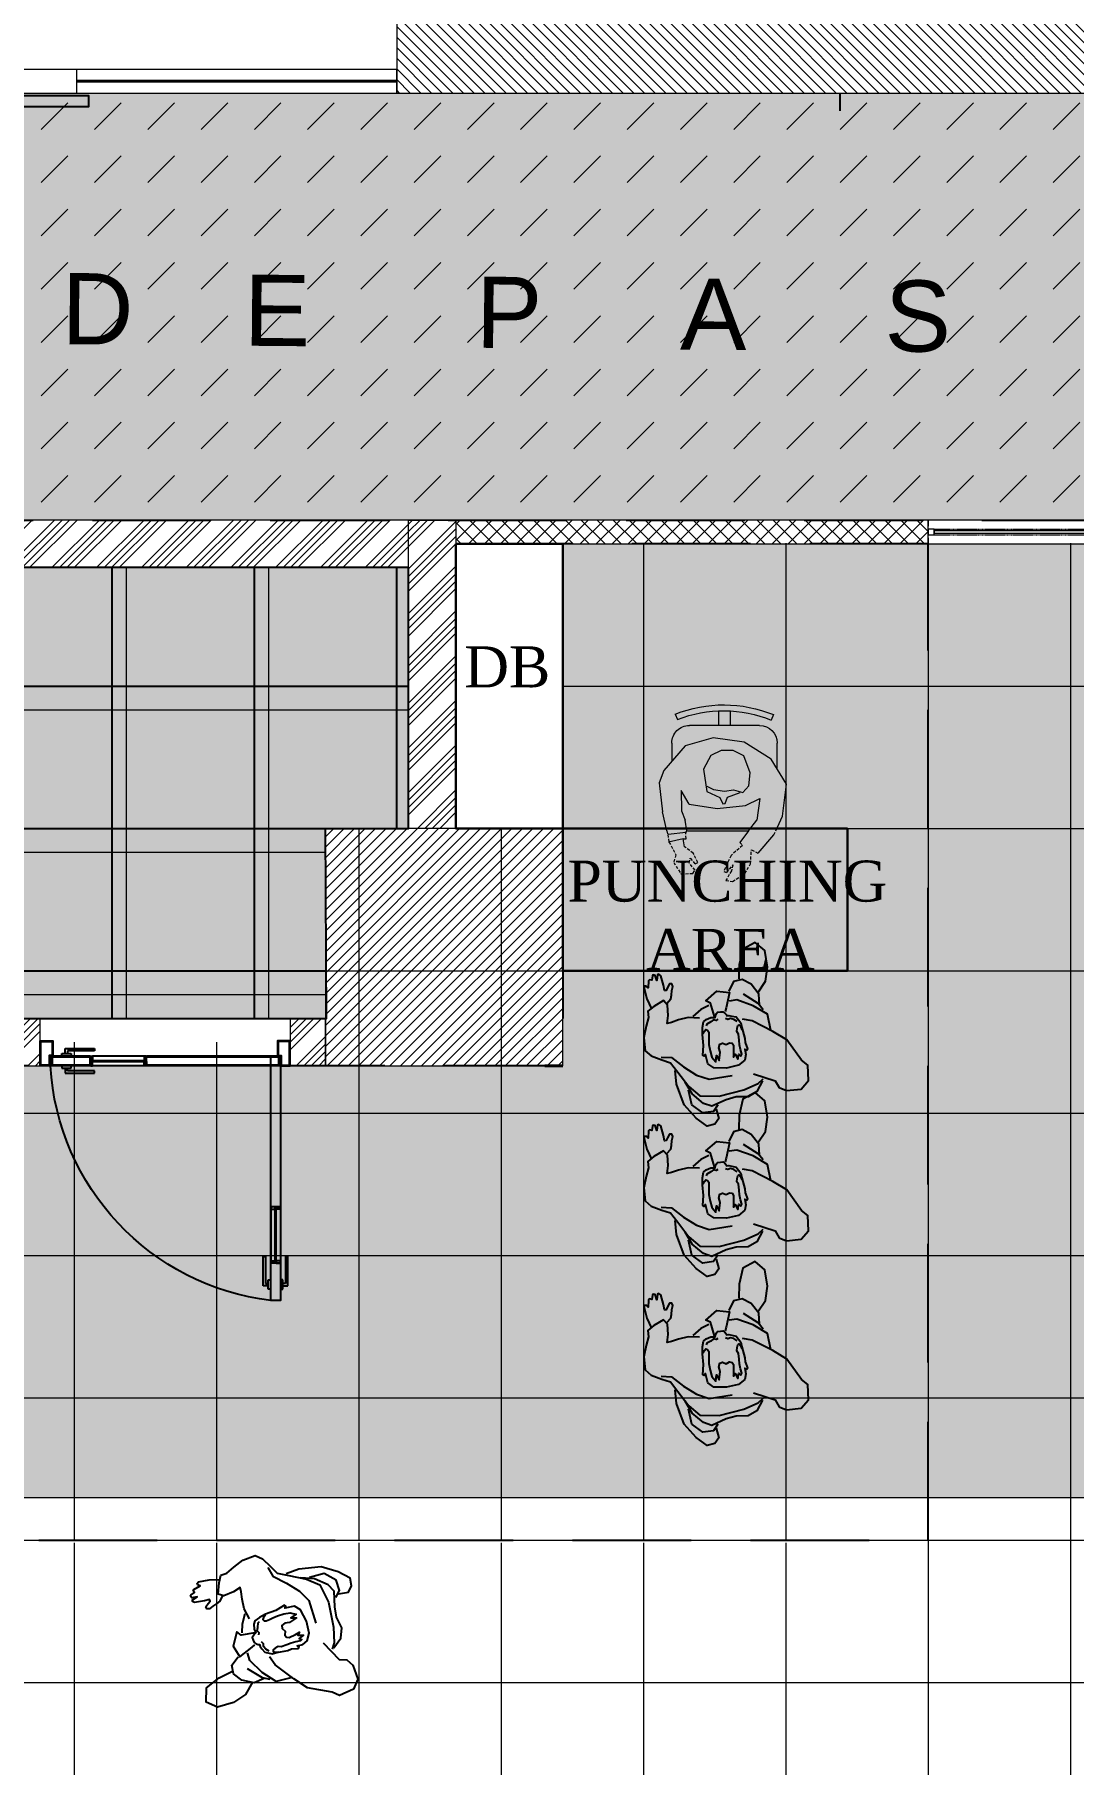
# Model space of a CAD drawing. Header units: millimetres. Extents: x 2335845 to 2509607, y 289014 to 361737.
# Drawn here: x 2381818 to 2386197, y 301757 to 309048 of the extents above; entities that cross this region are included whole.
import ezdxf

# ---------------------------------------------------------------- set-up
doc = ezdxf.new("R2010")
doc.units = ezdxf.units.MM
for name, pattern in [('( Hidden )', [0.375, 0.25, -0.125]), ('DASHED', [0.75, 0.5, -0.25]), ('HIDDEN', [0.375, 0.25, -0.125]), ('HIDDEN2', [0.1875, 0.125, -0.0625])]:
    doc.linetypes.add(name, pattern=pattern)
for name, color, linetype, lineweight in [('150 mm WALL', 134, 'Continuous', 25), ('A-FURN-MODULAR-CHAIR', 5, 'Continuous', 5), ('A-FURN-MODULAR-TABLETOP', 250, 'Continuous', 13), ('A-PLAN-COLUMN', 3, 'Continuous', 0), ('A-PLAN-RCC-HATCH', 8, 'Continuous', 13), ('AR_01_PARTITION FULL HT', 2, 'Continuous', 25), ('AR_01_WALL', 134, 'Continuous', 20), ('AR_FURNITURE_MODULAR', 20, 'Continuous', 18), ('GLASS', 170, 'Continuous', 20), ('IN-PRTN-FULL', 30, 'Continuous', 20), ('IN-PRTN-HATCH', 8, 'Continuous', 5), ('Modular furniture', 22, 'Continuous', 25), ('SWA- GLASS PARTITION', 8, 'Continuous', 5), ('SWA-GLASS', 140, 'Continuous', 9), ('SWA-METAL', 165, 'Continuous', 9), ('TOA-FC-GYPSUM', 250, 'Continuous', 5), ('TOA-FL-CPT-1', 8, 'Continuous', 5), ('TOA-FL-TILE-2', 8, 'Continuous', 5), ('TOA-FL-TILE-3', 8, 'Continuous', 5), ('TOA-FURN-HUMAN', 252, 'Continuous', 9), ('TOA_DOOR', 7, 'Continuous', 25), ('WALL', 6, 'Continuous', 40)]:
    doc.layers.add(name, color=color, linetype=linetype, lineweight=lineweight)
for name, color, linetype in [('DOOR', 5, 'Continuous'), ('FLOOR MARK', 7, 'Continuous'), ('I-FUR', 7, 'Continuous'), ('PASSAGE LINEOUT', 7, 'Continuous'), ('TEXT', 250, 'Continuous'), ('TOA-FC-MODULAR', 7, 'Continuous')]:
    doc.layers.add(name, color=color, linetype=linetype)
doc.styles.add('ARIAL', font='arial.ttf')
doc.styles.add('GEORGE', font='georgia.ttf')
pattern_1 = [(135, (951725.34, 6184.83), (-94.29269, -94.29269), []), (135, (951725.34, 6216.26), (-94.29269, -94.29269), []), (135, (951725.34, 6247.69), (-94.29269, -94.29269), []), (135, (951725.34, 6279.12), (-94.29269, -94.29269), [])]

# ---------------------------------------------------------------- blocks, each defined once
blk = doc.blocks.new('Columns')
at = {"layer": 'A-PLAN-RCC-HATCH'}
h = blk.add_hatch(dxfattribs=at)
h.set_pattern_fill('ANSI31', color=256, scale=250, style=0)
h.set_pattern_definition([(45, (447397.9, -612762.232), (-22.0970869, 22.0970869), [])])
h.paths.add_polyline_path([(6839.7, -20463), (7839.7, -20463), (7839.7, -19463), (6839.7, -19463)])
at = {"layer": 'A-PLAN-COLUMN', "elevation": 0}
blk.add_lwpolyline([(6839.7, -20463), (7839.7, -20463), (7839.7, -19463), (6839.7, -19463)], close=True, dxfattribs=at)
blk = doc.blocks.new('*U890')
at = {"layer": 'IN-PRTN-HATCH'}
h = blk.add_hatch(dxfattribs=at)
h.set_pattern_fill('ANSI37', color=256, scale=15)
h.set_pattern_definition([(45, (2141.656, 0), (-33.67596, 33.67596), []), (135, (2141.656, 0), (-33.67596, -33.67596), [])])
h.paths.add_polyline_path([(-101705.9, -39967.2), (-99714.8, -39967.2), (-99714.8, -39867.2), (-101705.9, -39867.2)])
at = {"layer": 'IN-PRTN-FULL', "elevation": 0}
blk.add_lwpolyline([(-101705.9, -39967.2), (-99714.8, -39967.2), (-99714.8, -39867.2), (-101705.9, -39867.2)], close=True, dxfattribs=at)
blk = doc.blocks.new('Human Figure')
at = {"layer": 'A-FURN-MODULAR-CHAIR', "color": 18, "lineweight": 15, "true_color": 0x000000}
for p, q in [((4613.64, 5782.3, 0), (4625.48, 5782.3, 0)), ((4610.68, 5774.98, 0), (4610.68, 5779.34, 0)), ((4628.44, 5779.34, 0), (4628.44, 5776.24, 0))]:
    blk.add_line(p, q, dxfattribs=at)
at = {"layer": 'A-FURN-MODULAR-CHAIR', "lineweight": 15}
for p, q in [((4613.64, 5782.3, 0), (4625.48, 5782.3, 0)), ((4610.68, 5774.98, 0), (4610.68, 5779.34, 0)), ((4628.44, 5779.34, 0), (4628.44, 5776.24, 0))]:
    blk.add_line(p, q, dxfattribs=at)
at = {"layer": 'A-FURN-MODULAR-CHAIR', "color": 18, "lineweight": 15, "true_color": 0x000000, "elevation": 0}
for points in [[(4611.29, 5784.13), (4611.67, 5783.22)], [(4618.58, 5784.79), (4618.58, 5782.3)], [(4620.56, 5784.79), (4620.56, 5782.3)], [(4627.86, 5784.22), (4627.49, 5783.3)]]:
    blk.add_lwpolyline(points, dxfattribs=at)
at = {"layer": 'A-FURN-MODULAR-CHAIR', "lineweight": 15, "elevation": 0}
for points in [[(4611.29, 5784.13), (4611.67, 5783.22)], [(4618.58, 5784.79), (4618.58, 5782.3)], [(4620.56, 5784.79), (4620.56, 5782.3)], [(4627.86, 5784.22), (4627.49, 5783.3)]]:
    blk.add_lwpolyline(points, dxfattribs=at)
at = {"layer": 'A-FURN-MODULAR-CHAIR', "color": 18, "lineweight": 15, "true_color": 0x000000, "elevation": 0}
blk.add_lwpolyline([(4625.89, 5764.57, -0.034638), (4625.48, 5764.54), (4615.48, 5764.54)], format="xyb", dxfattribs=at)
at = {"layer": 'A-FURN-MODULAR-CHAIR', "lineweight": 15, "elevation": 0}
blk.add_lwpolyline([(4625.89, 5764.57, -0.034638), (4625.48, 5764.54), (4615.48, 5764.54)], format="xyb", dxfattribs=at)
at = {"layer": 'A-FURN-MODULAR-CHAIR', "color": 18, "lineweight": 15, "true_color": 0x000000}
for centre, radius, start, end in [((4619.68, 5763.49, 0), 22.29, 68.458, 112.0994), ((4619.68, 5763.49, 0), 21.3, 68.4839, 112.0994), ((4613.64, 5779.34, 0), 2.96, 90.0001, 180.0001), ((4625.48, 5779.34, 0), 2.96, 0.0001, 90.0001)]:
    blk.add_arc(centre, radius, start, end, dxfattribs=at)
at = {"layer": 'A-FURN-MODULAR-CHAIR', "lineweight": 15}
for centre, radius, start, end in [((4619.68, 5763.49, 0), 22.29, 68.458, 112.0994), ((4619.68, 5763.49, 0), 21.3, 68.4839, 112.0994), ((4613.64, 5779.34, 0), 2.96, 90.0001, 180.0001), ((4625.48, 5779.34, 0), 2.96, 0.0001, 90.0001)]:
    blk.add_arc(centre, radius, start, end, dxfattribs=at)
at = {"layer": 'TOA-FURN-HUMAN', "lineweight": 5}
for p, q in [((4611.71, 5776.63, 0), (4616.22, 5779.49)), ((4611.71, 5776.63, 0), (4616.22, 5779.49)), ((4616.22, 5779.49), (4621.49, 5780.21, 0)), ((4616.22, 5779.49), (4621.49, 5780.21, 0)), ((4621.49, 5780.21, 0), (4626.18, 5778.89, 0)), ((4621.49, 5780.21, 0), (4626.18, 5778.89, 0)), ((4626.18, 5778.89, 0), (4629.77, 5774.69, 0)), ((4626.18, 5778.89, 0), (4629.77, 5774.69, 0)), ((4609.08, 5772.43, 0), (4611.71, 5776.63, 0)), ((4609.08, 5772.43, 0), (4611.71, 5776.63, 0)), ((4609.78, 5766.99, 0), (4609.08, 5772.43, 0)), ((4609.78, 5766.99, 0), (4609.08, 5772.43, 0)), ((4629.77, 5774.69, 0), (4630.56, 5772.63, 0)), ((4629.77, 5774.69, 0), (4630.56, 5772.63, 0)), ((4630.56, 5772.63, 0), (4630.01, 5767.72, 0)), ((4630.56, 5772.63, 0), (4630.01, 5767.72, 0)), ((4616.02, 5768.83), (4613.59, 5769.99, 0)), ((4613.59, 5769.99, 0), (4614.12, 5766.32, 0)), ((4616.02, 5768.83), (4613.59, 5769.99, 0)), ((4613.59, 5769.99, 0), (4614.12, 5766.32, 0)), ((4625.5, 5769.01, 0), (4620.77, 5768.32, 0)), ((4625.5, 5769.01, 0), (4620.77, 5768.32, 0)), ((4626.86, 5771.32, 0), (4626.81, 5767.94)), ((4626.86, 5771.32, 0), (4626.81, 5767.94)), ((4610.91, 5764.54), (4609.78, 5766.99, 0)), ((4610.91, 5764.54), (4609.78, 5766.99, 0)), ((4615.48, 5764.54), (4614.12, 5766.32, 0)), ((4615.48, 5764.54), (4614.12, 5766.32, 0)), ((4620.77, 5768.32, 0), (4616.02, 5768.83)), ((4620.77, 5768.32, 0), (4616.02, 5768.83)), ((4625.89, 5764.54), (4626.19, 5766.32, 0)), ((4625.89, 5764.54), (4626.19, 5766.32, 0)), ((4626.81, 5767.94), (4626.19, 5766.32, 0)), ((4626.81, 5767.94), (4626.19, 5766.32, 0)), ((4629.26, 5764.54), (4630.01, 5767.72, 0)), ((4629.26, 5764.54), (4630.01, 5767.72, 0)), ((4613.88, 5760.76, 0), (4611.23, 5763.85, 0)), ((4613.88, 5760.76, 0), (4611.23, 5763.85, 0)), ((4615.48, 5764.54), (4616.97, 5762.59)), ((4615.48, 5764.54), (4616.97, 5762.59)), ((4626.5, 5763.17, 0), (4626.01, 5763.22, 0)), ((4626.5, 5763.17, 0), (4626.01, 5763.22, 0)), ((4626.32, 5761.85, 0), (4626.5, 5763.17, 0)), ((4626.32, 5761.85, 0), (4626.5, 5763.17, 0))]:
    blk.add_line(p, q, dxfattribs=at)
at = {"layer": 'TOA-FURN-HUMAN', "linetype": '( Hidden )', "lineweight": 5, "ltscale": 2}
for p, q in [((4611.23, 5763.85, 0), (4610.91, 5764.54, 0)), ((4611.23, 5763.85, 0), (4610.91, 5764.54, 0)), ((4626.01, 5763.22, 0), (4626.14, 5764.36, 0)), ((4626.01, 5763.22, 0), (4626.14, 5764.36, 0)), ((4629.12, 5763.93, 0), (4628.92, 5762.69, 0)), ((4629.12, 5763.93, 0), (4628.92, 5762.69, 0)), ((4629.26, 5764.54, 0), (4629.12, 5763.93, 0)), ((4629.26, 5764.54, 0), (4629.12, 5763.93, 0)), ((4615.02, 5761.34, 0), (4613.88, 5760.76, 0)), ((4615.02, 5761.34, 0), (4613.88, 5760.76, 0)), ((4615.16, 5758.98, 0), (4615.02, 5761.34, 0)), ((4615.16, 5758.98, 0), (4615.02, 5761.34, 0)), ((4616.97, 5762.59), (4616.53, 5762.09)), ((4616.97, 5762.59), (4616.53, 5762.09)), ((4616.53, 5762.09), (4618.44, 5760.37, 0)), ((4616.53, 5762.09), (4618.44, 5760.37, 0)), ((4618.44, 5760.37, 0), (4619.69, 5757.7, 0)), ((4618.44, 5760.37, 0), (4619.69, 5757.7, 0)), ((4624.06, 5759.18, 0), (4624.81, 5760.79, 0)), ((4624.06, 5759.18, 0), (4624.81, 5760.79, 0)), ((4624.81, 5760.79, 0), (4626.32, 5761.85, 0)), ((4624.81, 5760.79, 0), (4626.32, 5761.85, 0)), ((4628.92, 5762.69, 0), (4627.75, 5760.5, 0)), ((4628.92, 5762.69, 0), (4627.75, 5760.5, 0)), ((4627.75, 5760.5, 0), (4628.12, 5759.23, 0)), ((4627.75, 5760.5, 0), (4628.12, 5759.23, 0)), ((4616.12, 5757.36), (4615.16, 5758.98, 0)), ((4616.12, 5757.36), (4615.16, 5758.98, 0)), ((4618.19, 5756, 0), (4616.12, 5757.36)), ((4618.19, 5756, 0), (4616.12, 5757.36)), ((4619.17, 5757.51, 0), (4618.16, 5758.8, 0)), ((4618.16, 5758.8, 0), (4618.39, 5757.81, 0)), ((4619.17, 5757.51, 0), (4618.16, 5758.8, 0)), ((4618.16, 5758.8, 0), (4618.39, 5757.81, 0)), ((4618.39, 5757.81, 0), (4619.31, 5756.18, 0)), ((4618.39, 5757.81, 0), (4619.31, 5756.18, 0)), ((4619.69, 5757.7, 0), (4619.17, 5757.51, 0)), ((4619.69, 5757.7, 0), (4619.17, 5757.51, 0)), ((4624.51, 5758.96, 0), (4624.06, 5759.18, 0)), ((4624.51, 5758.96, 0), (4624.06, 5759.18, 0)), ((4624.5, 5757.93, 0), (4625.51, 5759.11, 0)), ((4624.5, 5757.93, 0), (4625.51, 5759.11, 0)), ((4624.87, 5757.37, 0), (4624.5, 5757.93, 0)), ((4624.87, 5757.37, 0), (4624.5, 5757.93, 0)), ((4625.32, 5759.95, 0), (4624.51, 5758.96, 0)), ((4625.32, 5759.95, 0), (4624.51, 5758.96, 0)), ((4626.89, 5757.28, 0), (4624.87, 5757.37, 0)), ((4626.89, 5757.28, 0), (4624.87, 5757.37, 0)), ((4625.51, 5759.11, 0), (4625.32, 5759.95, 0)), ((4625.51, 5759.11, 0), (4625.32, 5759.95, 0)), ((4628.12, 5759.23, 0), (4626.89, 5757.28, 0)), ((4628.12, 5759.23, 0), (4626.89, 5757.28, 0)), ((4619.31, 5756.18, 0), (4618.19, 5756, 0)), ((4619.31, 5756.18, 0), (4618.19, 5756, 0))]:
    blk.add_line(p, q, dxfattribs=at)
at = {"layer": 'TOA-FURN-HUMAN', "linetype": '( Hidden )', "lineweight": 5, "ltscale": 3}
for p, q in [((4625.9, 5764.39, 0), (4625.89, 5764.57, 0)), ((4625.9, 5764.39, 0), (4625.89, 5764.57, 0)), ((4626.14, 5764.36, 0), (4625.9, 5764.39, 0)), ((4626.14, 5764.36, 0), (4625.9, 5764.39, 0))]:
    blk.add_line(p, q, dxfattribs=at)
at = {"layer": 'TOA-FURN-HUMAN', "lineweight": 5, "elevation": 0}
for points in [[(4622.54, 5772.08), (4621.4, 5771.49), (4619.55, 5771.23), (4618.01, 5771.43), (4616.44, 5771.03), (4615.47, 5772.11), (4615.23, 5774.3), (4616.32, 5777.18), (4618.11, 5778.11), (4620.14, 5778.11), (4621.85, 5777.26), (4623.09, 5774.92), (4622.55, 5771.19), (4620.35, 5770.17), (4619.86, 5769.12), (4619.43, 5769.17), (4619.04, 5770.23), (4616.9, 5771)], [(4622.54, 5772.08), (4621.4, 5771.49), (4619.55, 5771.23), (4618.01, 5771.43), (4616.44, 5771.03), (4615.47, 5772.11), (4615.23, 5774.3), (4616.32, 5777.18), (4618.11, 5778.11), (4620.14, 5778.11), (4621.85, 5777.26), (4623.09, 5774.92), (4622.55, 5771.19), (4620.35, 5770.17), (4619.86, 5769.12), (4619.43, 5769.17), (4619.04, 5770.23), (4616.9, 5771)], [(4625.5, 5769.01), (4626.86, 5771.32)], [(4625.5, 5769.01), (4626.86, 5771.32)], [(4626.09, 5764.27), (4629.04, 5763.91)], [(4626.09, 5764.27), (4629.04, 5763.91)], [(4626.5, 5763.17), (4629.02, 5762.63)], [(4626.5, 5763.17), (4629.02, 5762.63)]]:
    blk.add_lwpolyline(points, dxfattribs=at)
blk = doc.blocks.new('Man_Walking')
at = {"color": 8}
for points in [[(6.99, 20.05), (5.67, 21.74), (5.22, 23.9), (5.48, 26.47), (6.87, 27.81), (8.86, 26.91), (9.59, 24.5), (9.74, 22.36)], [(6.86, 18.16), (6.83, 19.83), (7.93, 21.42), (9.28, 22.24), (10.63, 21.99), (11.44, 20.56)], [(21.06, 19.29), (20.45, 19.95), (20.28, 20.49), (20.18, 21.24), (19.98, 21.85), (20.11, 22.23), (20.47, 22.26), (20.81, 21.71), (21.04, 21.29), (21.32, 21.29), (21.44, 22.11), (21.75, 23.61), (22.01, 23.87), (22.24, 23.76), (22.41, 22.92), (22.6, 23.71), (22.91, 23.81), (23.04, 23.66), (23.19, 23.01), (23.52, 23.1), (23.67, 22.95), (23.81, 21.86), (24.12, 22.16), (24.34, 22.14), (24.45, 21.83), (24.13, 20.19), (23.5, 18.59)], [(5.35, 14.08), (5.69, 16.64), (7.84, 18.09), (10.27, 19.13), (11.48, 19.04)], [(6.34, 17.36), (7.03, 18.37), (9.19, 19.96)], [(16.18, 16.72), (17.94, 16.9), (19.44, 16.64), (20.55, 16.33), (21.23, 16.21), (21.01, 17.44), (20.98, 19.04), (21.56, 19.76), (23.1, 18.96), (24.11, 18.28), (24.04, 17.3), (24.48, 15.97), (24.96, 14.27), (24.89, 12.22), (23.99, 11.37), (22.42, 10.65), (21.09, 10.13), (20.07, 8.61), (18.54, 6.29), (16.91, 4.73), (13.93, 4.49), (10.1, 5.22), (7.81, 6.07), (7.02, 6.74)], [(13.9, 16.81), (14.36, 18.91), (15.07, 19.31), (13.27, 20.66), (11.35, 20.34), (12.01, 18.01), (12.2, 17.47)], [(8.45, 7.62), (5.17, 6.34), (4.64, 5.24), (3.53, 4.71), (1.26, 4.8), (0.06, 6.02), (0, 8.39), (0.9, 9.23), (2.96, 12.51), (5.04, 13.95), (8.13, 15.78), (9.6, 16.13)], [(10.44, 15.81), (10.91, 16.17), (11.42, 16.35), (11.85, 16.22), (12.23, 16.38)], [(13.37, 16.35), (13.64, 16.19), (14.05, 16.32), (14.49, 16.03), (15.15, 15.73), (15.24, 15.47)], [(14.64, 18.58), (15.89, 18.04), (17.19, 17.03)], [(15.78, 14.24), (15.56, 14.65), (15.32, 14.88), (15.08, 14.76), (14.92, 14.46), (14.92, 13.93), (15, 13.34), (15.01, 12.57), (14.89, 11.55), (14.68, 10.58), (14.43, 10.25), (14.14, 9.81), (13.93, 10.78), (13.59, 9.99), (13.36, 11.26), (13.52, 11.97), (13.35, 12.52), (12.92, 12.65), (12.34, 12.39), (11.82, 12.63), (11.44, 12.54), (11.23, 12.19), (11.29, 11.11), (11.34, 10.38), (11.06, 10.8), (10.7, 9.99), (10.48, 10.79), (10.2, 10.46), (10.06, 10.76), (10.22, 11.47), (10.3, 12.23), (10.31, 12.95), (10.37, 13.86), (10.57, 14.26), (10.53, 14.78), (10.38, 15.19), (10.17, 15.3), (9.95, 15.05), (9.81, 14.5)], [(22.46, 11.1), (20.92, 10.91), (19.14, 9.36), (17.22, 7.98), (15.34, 7.2), (11.72, 7.54)], [(14.55, 2.55), (14.21, 1.05), (14.91, 0.24), (16.11, 0), (17.72, 1.33), (19.4, 3.49), (20.4, 6.76), (20.47, 8.89)], [(7.15, 6.42), (8.1, 4.84), (9.49, 4.13), (11.32, 4.22), (12.89, 3.88), (15.19, 3.03), (16.44, 3.55), (18.07, 5.11), (19.05, 7.01)], [(14.21, 3.18), (14.98, 2.21), (16.64, 2.09), (18.26, 3.42), (18.58, 5.75)]]:
    blk.add_lwpolyline(points, dxfattribs=at)
blk.add_lwpolyline([(12.92, 17.45), (12.54, 17.46), (12.27, 17.24), (12.04, 16.98), (11.96, 16.8), (11.66, 16.84), (11.21, 16.71), (10.54, 16.53), (9.91, 15.57), (9.79, 14.83), (9.66, 14.26), (9.43, 13.11), (9.44, 12.5), (9.11, 11.52), (9.3, 11.28), (9.55, 11.51), (9.44, 10.64), (9.66, 9.8), (10.64, 9.08), (12.55, 8.76), (14.49, 8.92), (15.36, 9.6), (15.65, 11.07), (15.86, 10.8), (16.08, 10.93), (15.87, 12.48), (15.92, 14.16), (15.81, 15.22), (15.62, 16.09), (15.17, 16.43), (14.45, 16.67), (13.81, 16.64), (13.72, 16.91), (13.55, 17.24), (13.36, 17.44)], close=True, dxfattribs=at)
blk = doc.blocks.new('M3')
at = {"color": 8}
blk.add_blockref('Man_Walking', (0, 0), dxfattribs=at)
blk = doc.blocks.new('Block-7 Lift Core')
at = {"layer": 'A-PLAN-RCC-HATCH'}
h = blk.add_hatch(dxfattribs=at)
h.set_pattern_fill('ANSI31', color=256, scale=10, angle=270, style=0)
h.set_pattern_definition([(315, (-209450, -299000), (22.4506403, 22.4506403), [])])
h.paths.add_polyline_path([(2250, -7400), (5250, -7400), (5250, -7100), (2250, -7100)])
at = {"layer": 'A-PLAN-COLUMN', "elevation": 0}
blk.add_lwpolyline([(2250, -7400), (5250, -7400), (5250, -7100), (2250, -7100)], close=True, dxfattribs=at)
blk = doc.blocks.new('CHOREE')
blk.add_blockref('Block-7 Lift Core', (-17467.8, -2050.2))
blk = doc.blocks.new('BIG CHOORE')
blk.add_blockref('CHOREE', (-2408, -1909))
blk = doc.blocks.new('*U759')
at = {"layer": 'SWA- GLASS PARTITION', "linetype": 'HIDDEN2', "ltscale": 200, "elevation": 0}
blk.add_lwpolyline([(109280, -163313), (110185.8, -163313), (110185.8, -163413), (109280, -163413)], close=True, dxfattribs=at)
at = {"layer": 'SWA-GLASS', "color": 4, "elevation": 0}
blk.add_lwpolyline([(110160.8, -163358), (110160.8, -163368), (109305, -163368), (109305, -163358)], close=True, dxfattribs=at)
at = {"layer": 'SWA-METAL', "color": 8, "linetype": 'HIDDEN'}
for p, q in [((109305, -163350.5, 0), (110160.8, -163350.5, 0)), ((109305, -163375.5, 0), (110160.8, -163375.5, 0))]:
    blk.add_line(p, q, dxfattribs=at)
at = {"layer": 'SWA-METAL', "elevation": 0}
for points in [[(109280, -163350.5), (109305, -163350.5), (109305, -163375.5), (109280, -163375.5)], [(110160.8, -163350.5), (110185.8, -163350.5), (110185.8, -163375.5), (110160.8, -163375.5)]]:
    blk.add_lwpolyline(points, close=True, dxfattribs=at)
blk = doc.blocks.new('A$C3A863514')
at = {"layer": 'TOA_DOOR', "color": 8, "ltscale": 3}
for p, q in [((-113, 1029.6), (-113, 906.7)), ((-92, 1029.6), (-113, 1029.6)), ((-103.6, 1020.1), (-92, 1020.1)), ((-103.6, 906.7), (-103.6, 1020.1)), ((-92, 1044.7), (-92, 1005)), ((-82.6, 1044.7), (-92, 1044.7)), ((-92, 1029.6), (-92, 1020.1)), ((-40, 1044.7), (-30.6, 1044.7)), ((-30.6, 1044.7), (-30.6, 1005)), ((-30.6, 1029.6), (-30.6, 1020.1)), ((-30.6, 1029.6), (-9.6, 1029.6)), ((-19, 1020.1), (-30.6, 1020.1)), ((-19, 906.7), (-19, 1020.1)), ((-9.6, 1029.6), (-9.6, 906.7)), ((-92, 1005), (-82.6, 1005)), ((-30.6, 1005), (-40, 1005)), ((-113, 906.7), (-103.6, 906.7)), ((-40, 934.5), (-81, 934.5)), ((-81, 708), (-81, 924.6)), ((-62.9, 934.5), (-62.9, 708)), ((-58.1, 934.5), (-58.1, 708)), ((-40, 708), (-40, 924.6)), ((-9.6, 906.7), (-19, 906.7)), ((-40, 698.2), (-81, 698.2))]:
    blk.add_line(p, q, dxfattribs=at)
at = {"layer": 'TOA_DOOR', "ltscale": 3}
for p, q in [((-960, 114.5), (-920.3, 114.5)), ((-960, 105), (-960, 114.5)), ((-944.9, 135.5), (-822, 135.5)), ((-944.9, 114.5), (-944.9, 135.5)), ((-944.9, 114.5), (-935.4, 114.5)), ((-935.4, 126), (-935.4, 114.5)), ((-822, 126), (-935.4, 126)), ((-920.3, 114.5), (-920.3, 105)), ((-840, 105), (-840, 64)), ((-613.6, 105), (-830.2, 105)), ((-822, 135.5), (-822, 126)), ((-603.7, 105), (-603.7, 64)), ((-960, 62.5), (-960, 53)), ((-960, 53), (-920.3, 53)), ((-944.9, 53), (-935.4, 53)), ((-944.9, 53), (-944.9, 32)), ((-944.9, 32), (-822, 32)), ((-935.4, 41.4), (-935.4, 53)), ((-822, 41.4), (-935.4, 41.4)), ((-920.3, 53), (-920.3, 62.5)), ((-613.6, 64), (-830.2, 64)), ((-822, 32), (-822, 41.4))]:
    blk.add_line(p, q, dxfattribs=at)
at = {"layer": 'TOA_DOOR', "color": 5, "ltscale": 3}
for p, q in [((-840, 86.9), (-613.6, 86.9)), ((-840, 82.2), (-613.6, 82.2))]:
    blk.add_line(p, q, dxfattribs=at)
at = {"layer": 'TOA_DOOR', "color": 8, "ltscale": 3}
blk.add_lwpolyline([(-39.9, 64), (-40, 1092), (-81, 1092), (-80.9, 64)], close=True, dxfattribs=at)
for points in [[(-78.5, 934.5), (-78.5, 932), (-81, 932), (-81, 924.6), (-62.9, 924.6), (-62.9, 934.5), (-78.5, 934.5)], [(-42.5, 934.5), (-42.5, 932), (-40, 932), (-40, 924.6), (-58.1, 924.6), (-58.1, 934.5), (-42.5, 934.5)], [(-78.5, 698.2), (-78.5, 700.7), (-81, 700.7), (-81, 708), (-62.9, 708), (-62.9, 698.2), (-78.5, 698.2)], [(-42.5, 698.2), (-42.5, 700.7), (-40, 700.7), (-40, 708), (-58.1, 708), (-58.1, 698.2), (-42.5, 698.2)]]:
    blk.add_lwpolyline(points, dxfattribs=at)
at = {"layer": 'TOA_DOOR', "ltscale": 3}
for points in [[(-1050, 0), (-1050, 0), (-997.5, 0), (-997.5, 64), (-1010.1, 64), (-1010.1, 105), (-1050, 105), (-1050, 0)], [(-1047.6, 3.1), (-1047.6, 2.4), (-999.9, 2.4), (-999.9, 61.7), (-1012.5, 61.7), (-1012.5, 102.6), (-1047.6, 102.6), (-1047.6, 2.4)], [(-840, 105), (-1007.3, 105), (-1007.3, 101.8), (-840, 101.8)], [(-840, 101.8), (-999.4, 101.8), (-999.4, 67.2), (-840, 67.2)], [(-840, 102.5), (-837.5, 102.5), (-837.5, 105), (-830.2, 105), (-830.2, 86.9), (-840, 86.9), (-840, 102.5)], [(-840, 66.5), (-837.5, 66.5), (-837.5, 64), (-830.2, 64), (-830.2, 82.2), (-840, 82.2), (-840, 66.5)], [(-603.7, 102.5), (-606.2, 102.5), (-606.2, 105), (-613.6, 105), (-613.6, 86.9), (-603.7, 86.9), (-603.7, 102.5)], [(-603.7, 66.5), (-606.2, 66.5), (-606.2, 64), (-613.6, 64), (-613.6, 82.2), (-603.7, 82.2), (-603.7, 66.5)], [(-39.9, 105), (-603.7, 105)], [(-603.7, 101.8), (-39.9, 101.8), (-39.9, 105)], [(-47.8, 101.8), (-603.7, 101.8)], [(-603.7, 67.2), (-47.8, 67.2), (-47.8, 101.8)], [(0, 0), (0, 0), (-52.5, 0), (-52.5, 64), (-39.9, 64), (-39.9, 105), (0, 105), (0, 0)], [(-2.4, 3.1), (-2.4, 2.4), (-50.1, 2.4), (-50.1, 61.7), (-37.5, 61.7), (-37.5, 102.6), (-2.4, 102.6), (-2.4, 2.4)], [(-840, 64), (-1007.3, 64), (-1007.3, 67.2), (-840, 67.2)], [(-39.9, 67.2), (-39.9, 64), (-603.7, 64)], [(-603.7, 67.2), (-39.9, 67.2)]]:
    blk.add_lwpolyline(points, dxfattribs=at)
for points in [[(-1007.3, 101.8), (-999.4, 101.8), (-999.4, 67.2), (-1007.3, 67.2)], [(-39.9, 101.8), (-47.8, 101.8), (-47.8, 67.2), (-39.9, 67.2)]]:
    blk.add_lwpolyline(points, close=True, dxfattribs=at)
at = {"layer": 'TOA_DOOR', "color": 8, "ltscale": 3}
blk.add_arc((47.2, 43.5), 1056.3, 96.9725, 176.66066, dxfattribs=at)
at = {"layer": 'TOA_DOOR', "ltscale": 3}
for centre, radius, start, end in [((-850.4, 98.5), 15.6, 311.97465, 17.09535), ((-857.7, 96.8), 20.3, 330.67981, 14.7641), ((-845.4, 100), 14.2, 292.47405, 7.50673), ((-841.2, 99.3), 12.5, 275.68823, 327.98283), ((-850.4, 70.6), 15.6, 342.90465, 48.02535), ((-857.7, 72.2), 20.3, 345.2359, 29.32019), ((-845.4, 69), 14.2, 352.49327, 67.52595), ((-841.2, 69.8), 12.5, 32.01717, 84.31177), ((-834.4, 95.7), 5.19, 207.9347, 287.08974), ((-834.4, 73.4), 5.19, 72.91026, 152.0653), ((-833.7, 100.1), 5.81, 208.01115, 296.81028), ((-833.7, 68.9), 5.81, 63.18972, 151.98885), ((-832.8, 106.2), 8, 222.53973, 287.36657), ((-611, 106.2), 8, 252.63343, 317.46027), ((-602.5, 99.3), 12.5, 212.01717, 264.31177), ((-602.5, 69.8), 12.5, 95.68823, 147.98283), ((-610.1, 100.1), 5.81, 243.18972, 331.98885), ((-610.1, 68.9), 5.81, 28.01115, 116.81028), ((-598.3, 100), 14.2, 172.49327, 247.52595), ((-598.3, 69), 14.2, 112.47405, 187.50673), ((-609.4, 95.7), 5.19, 252.91026, 332.0653), ((-609.4, 73.4), 5.19, 27.9347, 107.08974), ((-593.3, 98.5), 15.6, 162.90465, 228.02535), ((-593.3, 70.6), 15.6, 131.97465, 197.09535), ((-586, 96.8), 20.3, 165.2359, 209.32019), ((-586, 72.2), 20.3, 150.67981, 194.7641), ((-832.8, 62.8), 8, 72.63343, 137.46027), ((-611, 62.8), 8, 42.53973, 107.36657)]:
    blk.add_arc(centre, radius, start, end, dxfattribs=at)
blk = doc.blocks.new('*U909')
at = {"layer": 'AR_01_WALL'}
h = blk.add_hatch(dxfattribs=at)
h.set_pattern_fill('ANSI34', color=8, scale=7, angle=90)
h.set_pattern_definition(pattern_1)
h.paths.add_polyline_path([(284136.8, 139951.4), (291725.5, 139951.4), (291725.5, 139751.4), (284136.8, 139751.4)])
blk.add_lwpolyline([(284136.8, 139951.4), (291725.5, 139951.4), (291725.5, 139751.4), (284136.8, 139751.4), (284136.8, 139951.4)], dxfattribs=at)
blk = doc.blocks.new('*U910')
at = {"layer": 'AR_01_WALL'}
h = blk.add_hatch(dxfattribs=at)
h.set_pattern_fill('ANSI34', color=8, scale=7, angle=90)
h.set_pattern_definition(pattern_1)
h.paths.add_polyline_path([(284136.8, 139951.4), (284286.3, 139951.4), (284286.3, 139751.4), (284136.8, 139751.4)])
blk.add_lwpolyline([(284136.8, 139951.4), (284286.3, 139951.4), (284286.3, 139751.4), (284136.8, 139751.4), (284136.8, 139951.4)], dxfattribs=at)
blk = doc.blocks.new('*U912')
at = {"layer": 'AR_01_WALL'}
h = blk.add_hatch(dxfattribs=at)
h.set_pattern_fill('ANSI34', color=8, scale=7, angle=90)
h.set_pattern_definition(pattern_1)
h.paths.add_polyline_path([(284136.8, 139951.4), (285436.8, 139951.4), (285436.8, 139751.4), (284136.8, 139751.4)])
blk.add_lwpolyline([(284136.8, 139951.4), (285436.8, 139951.4), (285436.8, 139751.4), (284136.8, 139751.4), (284136.8, 139951.4)], dxfattribs=at)
blk = doc.blocks.new('*U915')
at = {"layer": 'AR_01_WALL'}
h = blk.add_hatch(dxfattribs=at)
h.set_pattern_fill('ANSI34', color=8, scale=7, angle=90)
h.set_pattern_definition(pattern_1)
h.paths.add_polyline_path([(284136.8, 139951.4), (293125.8, 139951.4), (293125.8, 139751.4), (284136.8, 139751.4)])
blk.add_lwpolyline([(284136.8, 139951.4), (293125.8, 139951.4), (293125.8, 139751.4), (284136.8, 139751.4), (284136.8, 139951.4)], dxfattribs=at)

msp = doc.modelspace()

# ---------------------------------------------------------------- hatches: boundary and pattern name
at = {"layer": 'TOA-FC-GYPSUM'}
h = msp.add_hatch(dxfattribs=at)
h.set_pattern_fill('DASH', color=252, scale=50, angle=45)
h.set_pattern_definition([(45, (2408113.76, 309771.23), (0, 224.5064), [158.75, -158.75])])
h.paths.add_polyline_path([(2395213.265, 307001.634), (2374743.078, 307001.634), (2374743.078, 308801.624), (2395213.265, 308801.624)])
h = msp.add_hatch(dxfattribs=at)
h.set_pattern_fill('DASH', color=252, scale=50, angle=45)
h.set_pattern_definition([(45, (90021.14, 24146.98), (0, 224.506403), [158.75, -158.75])])
edge = h.paths.add_edge_path()
edge.add_line((2394228.73, 302880.228), (2361837.845, 302880.228))
edge.add_arc((2362325.55, 304175.771), 1384.301, 194.5633508, 249.3711999, ccw=False)
edge.add_line((2360985.727, 303827.688), (2360985.727, 306907.174))
edge.add_line((2360985.727, 306907.174), (2372044.682, 306901.61))
edge.add_line((2372044.682, 306901.61), (2372044.683, 304701.624))
edge.add_line((2372044.683, 304701.624), (2384044.683, 304701.624))
edge.add_line((2384044.683, 304701.624), (2384044.683, 306901.625))
edge.add_line((2384044.683, 306901.625), (2395185.727, 306907.174))
edge.add_line((2395185.727, 306907.174), (2395185.727, 303827.688))
edge.add_arc((2394120.702, 304127.005), 1106.286, 276.4346417, 344.3023879, ccw=False)
at = {"layer": 'TOA-FC-MODULAR'}
h = msp.add_hatch(dxfattribs=at)
h.set_pattern_fill('_USER', color=252, scale=600, angle=270, double=1, pattern_type=0)
h.set_pattern_definition([(270, (2383944.7, 306901.6), (600, -1e-13), []), (0, (2383944.7, 306901.6), (0, 600), [])])
h.paths.add_polyline_path([(2372694.682, 306801.624), (2372694.682, 305701.624), (2373044.683, 305701.624), (2373049.42, 304901.629), (2383049.42, 304901.618), (2383044.683, 305701.624), (2383394.683, 305701.625), (2383394.682, 306801.641)])
h = msp.add_hatch(dxfattribs=at)
h.set_pattern_fill('AR-SAND', color=253, scale=4.3)
h.set_pattern_definition([(37.5, (2408113.76, 309771.23), (-6.8801, 210.4477), [0, -166.0144, 0, -185.674, 0, -177.4825]), (7.5, (2408113.76, 309771.23), (193.295, 308.2348), [0, -89.5604, 0, -149.6314, 0, -57.3405]), (327.5, (2407979.42, 309771.23), (340.1267, 0.618), [0, -54.61, 0, -196.596, 0, -256.667]), (317.5, (2407979.42, 309771.23), (328.3293, 95.8596), [0, -27.305, 0, -128.8796, 0, -147.447])])
h.paths.add_polyline_path([(2372694.682, 306801.624), (2372694.682, 305701.624), (2373044.683, 305701.624), (2373049.42, 304901.629), (2383049.42, 304901.618), (2383044.683, 305701.624), (2383394.683, 305701.625), (2383394.682, 306801.641)])
at = {"layer": 'TOA-FL-CPT-1', "true_color": 0xc7c8ca}
h = msp.add_hatch(dxfattribs=at)
h.set_pattern_fill('AR-PARQ1', color=9, scale=3)
h.set_pattern_definition([(90, (54538.6, -6708.4), (-914.4, 914.4), [914.4, -914.4]), (90, (54691, -6708.4), (-914.4, 914.4), [914.4, -914.4]), (90, (54843.4, -6708.4), (-914.4, 914.4), [914.4, -914.4]), (90, (54995.8, -6708.4), (-914.4, 914.4), [914.4, -914.4]), (90, (55148.2, -6708.4), (-914.4, 914.4), [914.4, -914.4]), (90, (55300.6, -6708.4), (-914.4, 914.4), [914.4, -914.4]), (90, (55453, -6708.4), (-914.4, 914.4), [914.4, -914.4]), (0, (54538.6, -5794), (914.4, -914.4), [914.4, -914.4]), (0, (54538.6, -5641.6), (914.4, -914.4), [914.4, -914.4]), (0, (54538.6, -5489.2), (914.4, -914.4), [914.4, -914.4]), (0, (54538.6, -5336.8), (914.4, -914.4), [914.4, -914.4]), (0, (54538.6, -5184.4), (914.4, -914.4), [914.4, -914.4]), (0, (54538.6, -5032), (914.4, -914.4), [914.4, -914.4]), (0, (54538.6, -4879.6), (914.4, -914.4), [914.4, -914.4])])
h.paths.add_polyline_path([(2344950.518, 323601.624), (2348044.691, 323601.624), (2348044.691, 308801.624), (2344978.375, 308801.624), (2344983.023, 307001.553), (2351045.878, 307001.608), (2351044.683, 304701.624), (2350244.683, 304670.094), (2350244.683, 294701.624), (2352811.835, 294701.622), (2352811.821, 307001.631), (2405044.683, 307005.059), (2405044.683, 327701.624), (2410595.745, 327701.624), (2410609.803, 329501.624), (2408605.34, 329501.624), (2411484.683, 335301.624), (2408440.262, 335301.624), (2406365.488, 331122.307), (2403244.678, 328001.969), (2403244.795, 325600.805), (2384290.648, 325598.809), (2384290.648, 323607.372), (2375885.176, 323603.528), (2375861.465, 325602.978), (2360226.195, 325602.091), (2360226.052, 334601.937), (2375945.229, 334602.179), (2375945.229, 331031.373), (2376972.789, 331510.903), (2389391.537, 331510.903), (2389391.537, 331810.72), (2389491.628, 331810.72), (2389491.53, 331510.903), (2391791.53, 331510.903), (2391791.531, 333010.881), (2389491.53, 333010.881), (2389491.531, 332710.861), (2389391.537, 332710.861), (2389391.54, 333010.905), (2377622.511, 333011.008), (2377622.511, 336459.845), (2386144.742, 336459.853), (2386144.683, 337701.624), (2376094.699, 337701.624), (2376094.724, 335802.062), (2362938.321, 335802.061), (2362938.326, 340629.119), (2359023.456, 340413.419), (2359023.899, 325602.053), (2352244.614, 325602.052), (2352244.655, 339888.472), (2350244.683, 339753.79), (2350259.797, 327701.624), (2351044.683, 327701.624), (2351043.518, 325401.69), (2344945.863, 325401.675)])
h.paths.add_polyline_path([(2365719.683, 323601.624), (2395044.683, 323601.624), (2395044.683, 322741.298), (2398494.622, 322751.666), (2398494.622, 323601.624), (2403544.687, 323601.624), (2403544.687, 308801.634), (2365719.683, 308801.634)], flags=16)
h.paths.add_polyline_path([(2349719.689, 323601.683), (2365719.683, 323601.683), (2365719.683, 308801.624), (2349719.689, 308801.624)], flags=16)
at = {"layer": 'TOA-FL-TILE-2', "true_color": 0x5e67af}
h = msp.add_hatch(dxfattribs=at)
h.set_pattern_fill('_USER', color=165, scale=600, double=1, pattern_type=0)
h.set_pattern_definition([(0, (2360385.7, 304501.64), (0, 600), []), (90, (2360385.7, 304501.64), (-600, 4e-14), [])])
h.paths.add_polyline_path([(2385585.726, 306901.625), (2384044.683, 306901.625), (2384044.683, 304701.624), (2372044.683, 304701.624), (2372044.682, 306901.61), (2370585.713, 306901.625), (2370585.714, 302701.637), (2385585.714, 302701.637)])
at = {"layer": 'TOA-FL-TILE-3'}
h = msp.add_hatch(dxfattribs=at)
h.set_pattern_fill('_USER', color=253, scale=600, double=1, pattern_type=0)
h.set_pattern_definition([(0, (2357985.7, 306901.64), (0, 600), []), (90, (2357985.7, 306901.64), (-600, 4e-14), [])])
h.paths.add_polyline_path([(2367585.714, 306904.403), (2360985.727, 306903.711), (2360985.727, 302699.07), (2367585.714, 302699.763)], flags=17)
edge = h.paths.add_edge_path(flags=16)
edge.add_line((2361443.619, 301499.697), (2375246.92, 301499.697))
edge.add_arc((2374696.248, 301062.795), 702.939, 11.2305438, 38.4284407, ccw=False)
edge.add_line((2375385.727, 301199.697), (2375385.727, 295200.745))
edge.add_arc((2375087.434, 295199.933), 298.294, -90.1357827, 0.1559458, ccw=False)
edge.add_line((2375086.727, 294901.64), (2361443.619, 294900.745))
edge.add_arc((2361668.237, 295743.023), 871.714, 218.4683474, 255.0678575, ccw=False)
edge.add_line((2360985.727, 295200.745), (2360985.727, 301199.697))
edge.add_arc((2361668.237, 300657.419), 871.714, 104.9321425, 141.5316526, ccw=False)
h.paths.add_polyline_path([(2385585.726, 306901.625), (2384044.683, 306901.625), (2384044.683, 304701.624), (2372044.683, 304701.624), (2372044.682, 306901.61), (2370585.713, 306901.625), (2370585.714, 302691.494), (2385585.728, 302691.494)], flags=16)
h.paths.add_polyline_path([(2388585.727, 306905.815), (2395185.714, 306905.815), (2395185.714, 302735.166), (2388585.727, 302735.166)], flags=17)
edge = h.paths.add_edge_path(flags=16)
edge.add_line((2381085.727, 294901.64), (2395185.727, 294901.637))
edge.add_line((2395185.727, 294901.637), (2395185.727, 301214.879))
edge.add_arc((2394379.187, 300406.596), 1141.854, 45.0618798, 73.270422)
edge.add_line((2394707.875, 301500.119), (2381061.98, 301500.699))
edge.add_arc((2381085.982, 301201.086), 300.572, 94.5801913, 177.3698138)
edge.add_line((2380785.727, 301214.879), (2380785.727, 295219.957))
edge.add_arc((2381114.134, 295228.94), 328.53, 181.5667235, 265.0395689)
edge = h.paths.add_edge_path(flags=16)
edge.add_line((2396947.437, 304501.637), (2403023.991, 304501.637))
edge.add_arc((2403124.87, 304939.657), 449.487, 257.0306227, 388.1366233)
edge.add_line((2403585.714, 305151.624), (2403585.714, 306900.873))
edge.add_line((2403585.714, 306900.873), (2396385.713, 306901.631))
edge.add_line((2396385.713, 306901.631), (2396385.715, 305151.624))
edge.add_arc((2396864.29, 304997.497), 502.782, 162.1486296, 279.5188754)
h.paths.add_polyline_path([(2396385.714, 294901.64), (2396385.714, 301501.637), (2403585.713, 301501.637), (2403585.713, 294901.637)], flags=16)
edge = h.paths.add_edge_path()
edge.add_line((2357985.714, 306901.626), (2357985.73, 303901.639))
edge.add_line((2357985.73, 303901.639), (2359785.722, 303901.635))
edge.add_line((2359785.722, 303901.635), (2359785.714, 295501.637))
edge.add_line((2359785.714, 295501.637), (2357885.725, 295501.637))
edge.add_line((2357885.725, 295501.637), (2357884.218, 295843.515))
edge.add_line((2357884.218, 295843.515), (2352910.328, 295843.52))
edge.add_line((2352910.328, 295843.52), (2352911.835, 294601.622))
edge.add_line((2352911.835, 294601.622), (2351044.683, 294601.622))
edge.add_line((2351044.683, 294601.622), (2351044.683, 293701.624))
edge.add_line((2351044.683, 293701.624), (2350244.683, 293701.624))
edge.add_line((2350244.683, 293701.624), (2350244.683, 291915.217))
edge.add_arc((2372334.758, -28802.036), 321477.103, 83.98092871, 93.94014429, ccw=False)
edge.add_line((2406044.683, 290902.779), (2406044.683, 296951.624))
edge.add_line((2406044.683, 296951.624), (2405044.683, 296951.624))
edge.add_line((2405044.683, 296951.624), (2405044.633, 306905.059))
edge.add_line((2405044.633, 306905.059), (2387537.951, 306905.039))
edge.add_line((2387537.951, 306905.039), (2387537.947, 307005.814))
edge.add_line((2387537.947, 307005.814), (2386486.979, 307003.831))
edge.add_line((2386486.979, 307003.831), (2386485.042, 306905.037))
edge.add_line((2386485.042, 306905.037), (2384044.683, 306905.035))
edge.add_line((2384044.683, 306905.035), (2384044.684, 305701.624))
edge.add_line((2384044.684, 305701.624), (2383044.683, 305701.624))
edge.add_line((2383044.683, 305701.624), (2383044.683, 304801.624))
edge.add_line((2383044.683, 304801.624), (2373044.683, 304801.624))
edge.add_line((2373044.683, 304801.624), (2373044.683, 305701.624))
edge.add_line((2373044.683, 305701.624), (2372044.683, 305701.624))
edge.add_line((2372044.683, 305701.624), (2372044.682, 306901.628))
edge.add_line((2372044.682, 306901.628), (2369610.529, 306901.551))
edge.add_line((2369610.529, 306901.551), (2369610.532, 307002.744))
edge.add_line((2369610.532, 307002.744), (2368560.531, 307002.665))
edge.add_line((2368560.531, 307002.665), (2368560.527, 306901.51))
edge.add_line((2368560.527, 306901.51), (2357985.714, 306901.644))
h = msp.add_hatch(dxfattribs=at)
h.set_pattern_fill('_USER', color=253, scale=600, angle=90, double=1, pattern_type=0)
h.set_pattern_definition([(90, (2374405.66, 306801.6), (-600, 4e-14), []), (180, (2374405.66, 306801.6), (-7e-14, -600), [])])
h.paths.add_polyline_path([(2372694.682, 306801.633), (2372694.682, 305701.624), (2373044.683, 305701.624), (2373049.42, 304901.629), (2383049.42, 304901.618), (2383044.683, 305701.624), (2383394.683, 305701.617), (2383394.682, 306801.633)])

# ---------------------------------------------------------------- linework, layer by layer
at = {"elevation": 0}
msp.add_lwpolyline([(2372694.682, 306801.624), (2372694.682, 305701.624), (2373044.683, 305701.624), (2373049.42, 304901.629), (2383049.42, 304901.618), (2383044.683, 305701.624), (2383394.683, 305701.625), (2383394.682, 306801.641)], close=True, dxfattribs=at)
at = {"layer": 'AR_FURNITURE_MODULAR', "linetype": 'Continuous', "lineweight": 30, "elevation": 0}
for points in [[(2383594.682, 306901.628), (2384044.681, 306901.628), (2384044.682, 305701.624), (2383594.683, 305701.624)], [(2385244.683, 305701.624), (2384044.683, 305701.624), (2384044.683, 305101.624), (2385244.683, 305101.624)]]:
    msp.add_lwpolyline(points, close=True, dxfattribs=at)
at = {"layer": 'DOOR', "elevation": 0}
msp.add_lwpolyline([(2381147.109, 308744.78), (2382046.673, 308744.78), (2382046.673, 308789.78), (2381147.109, 308789.78)], close=True, dxfattribs=at)
at = {"layer": 'FLOOR MARK', "color": 8, "linetype": 'DASHED', "ltscale": 1000}
msp.add_lwpolyline([(2344950.518, 323601.624), (2348044.691, 323601.624), (2348044.691, 308801.624), (2344944.683, 308801.624), (2344944.683, 307001.553), (2351045.878, 307001.608), (2351044.683, 304701.624), (2350244.683, 304701.624), (2350244.683, 294701.624), (2352811.835, 294701.622), (2352811.821, 307001.631), (2405044.706, 307001.633)], dxfattribs=at)
at = {"layer": 'FLOOR MARK', "linetype": 'DASHED', "ltscale": 1000}
msp.add_lwpolyline([(2385585.726, 306901.625), (2384044.683, 306901.625), (2384044.683, 304701.624), (2372044.683, 304701.624), (2372044.682, 306901.61), (2370585.713, 306901.625), (2370585.714, 302701.637), (2385585.714, 302701.637)], close=True, dxfattribs=at)
at = {"layer": 'GLASS'}
msp.add_line((2378844.683, 308903.118), (2383344.673, 308903.118), dxfattribs=at)
at = {"layer": 'GLASS', "color": 4, "lineweight": 40, "true_color": 0x00ffff}
msp.add_line((2381994.7, 308852.371), (2383344.673, 308852.371), dxfattribs=at)
at = {"layer": 'GLASS', "elevation": 0}
for points in [[(2381994.7, 308903.118), (2381994.7, 308801.624)], [(2383344.673, 308801.624), (2383344.673, 308903.118)]]:
    msp.add_lwpolyline(points, dxfattribs=at)
at = {"layer": 'Modular furniture', "color": 1}
msp.add_line((2385213.053, 308801.624), (2385213.053, 308726.624), dxfattribs=at)
at = {"layer": 'TOA-FC-GYPSUM', "color": 1, "elevation": 0}
msp.add_lwpolyline([(2395213.265, 307001.634), (2374743.078, 307001.634), (2374743.078, 308801.624), (2395213.265, 308801.624)], close=True, dxfattribs=at)
at = {"layer": 'TOA-FC-GYPSUM', "elevation": 0}
msp.add_lwpolyline([(2360985.727, 306907.174), (2372044.682, 306901.61), (2372044.683, 304701.624), (2384044.683, 304701.624), (2384044.683, 306901.625), (2395185.727, 306907.174), (2395185.727, 303827.688, -0.21037871), (2394228.73, 302880.228), (2361837.845, 302880.228, -0.24381001), (2360985.727, 303827.688)], format="xyb", close=True, dxfattribs=at)
at = {"layer": 'TOA-FL-CPT-1', "elevation": 0}
msp.add_lwpolyline([(2372694.682, 306801.633), (2372694.682, 305701.624), (2373044.683, 305701.624), (2373049.42, 304901.629), (2383049.42, 304901.618), (2383044.683, 305701.624), (2383394.683, 305701.617), (2383394.682, 306801.633), (2372694.682, 306801.633)], dxfattribs=at)
at = {"layer": 'WALL', "elevation": 0}
msp.add_lwpolyline([(2383969.683, 304701.624), (2384044.683, 304701.624)], dxfattribs=at)

# ---------------------------------------------------------------- block references
msp.add_blockref('BIG CHOORE', (2400970.421, 320160.812))
at = {"layer": '150 mm WALL', "lineweight": 25, "xscale": -1, "rotation": 180}
msp.add_blockref('*U915', (2090268.893, 446753.018), dxfattribs=at)
at = {"layer": '150 mm WALL', "lineweight": 25, "rotation": 270}
msp.add_blockref('*U912', (2243643.297, 591138.4), dxfattribs=at)
at = {"layer": '150 mm WALL', "lineweight": 25, "xscale": -1}
for name, p in [('*U909', (2665979.211, 164950.237, 0)), ('*U910', (2667181.451, 164950.238))]:
    msp.add_blockref(name, p, dxfattribs=at)
at = {"layer": 'A-FURN-MODULAR-TABLETOP', "color": 161, "linetype": 'ByBlock', "xscale": -25.00000000000001, "yscale": 25.00000000000001, "zscale": 25.00000000000001, "rotation": 359.9927106897312}
msp.add_blockref('Human Figure', (2500197.053, 161563.821, 0), dxfattribs=at)
at = {"layer": 'A-PLAN-COLUMN'}
msp.add_blockref('Columns', (2376204.978, 325164.617), dxfattribs=at)
at = {"layer": 'AR_01_PARTITION FULL HT', "rotation": 179.9999359460098}
msp.add_blockref('*U890', (2283879.804, 267034.542, 0), dxfattribs=at)
at = {"layer": 'I-FUR', "yscale": 27.33749999850988, "zscale": 27.33749999850988}
for p, xscale, rotation in [((2385092.301, 304475.024), -27.33749999850987, 3.653730833413417), ((2385092.301, 303842.032), -27.33749999850987, 3.653730833413417), ((2385092.301, 303129.501), -27.33749999850987, 3.653730833413417), ((2383315.949, 302134.979), 27.33749999850988, 112.3667591560353)]:
    msp.add_blockref('M3', p, dxfattribs=dict(at, xscale=xscale, rotation=rotation))
at = {"layer": 'SWA- GLASS PARTITION', "linetype": 'HIDDEN2', "xscale": -1, "rotation": 180}
msp.add_blockref('*U759', (2276305.737, 143588.61, 0), dxfattribs=at)
at = {"layer": 'TOA_DOOR', "ltscale": 3, "xscale": -1.002583052446346, "yscale": 1.002583052446346, "zscale": 1.002583052446346, "rotation": 180}
msp.add_blockref('A$C3A863514', (2382895.155, 304806.895, 0), dxfattribs=at)

# ---------------------------------------------------------------- texts
at = {"layer": 'PASSAGE LINEOUT', "insert": (2373947.924, 307809.655), "char_height": 300, "width": 16925.28892, "attachment_point": 7, "rotation": 359.4961374, "style": 'ARIAL'}
msp.add_mtext('\\pi1882.69903;1   8   0   0      M    M       W    I    D    E      P     A     S     S     A     G    E', dxfattribs=at)
at = {"layer": 'TEXT', "color": 251, "linetype": 'Continuous', "char_height": 172.8, "style": 'GEORGE'}
for s, insert, width, attachment_point in [('DB', (2383992.323, 306469.687, 0), 361.09048, 3), ('\\pi256.22133;PUNCHING  \\P\\pi588.37199;AREA', (2383808.1, 305566.691, 0), 1845.60847, 1)]:
    msp.add_mtext(s, dxfattribs=dict(at, insert=insert, width=width, attachment_point=attachment_point))

doc.saveas('drawing.dxf')
